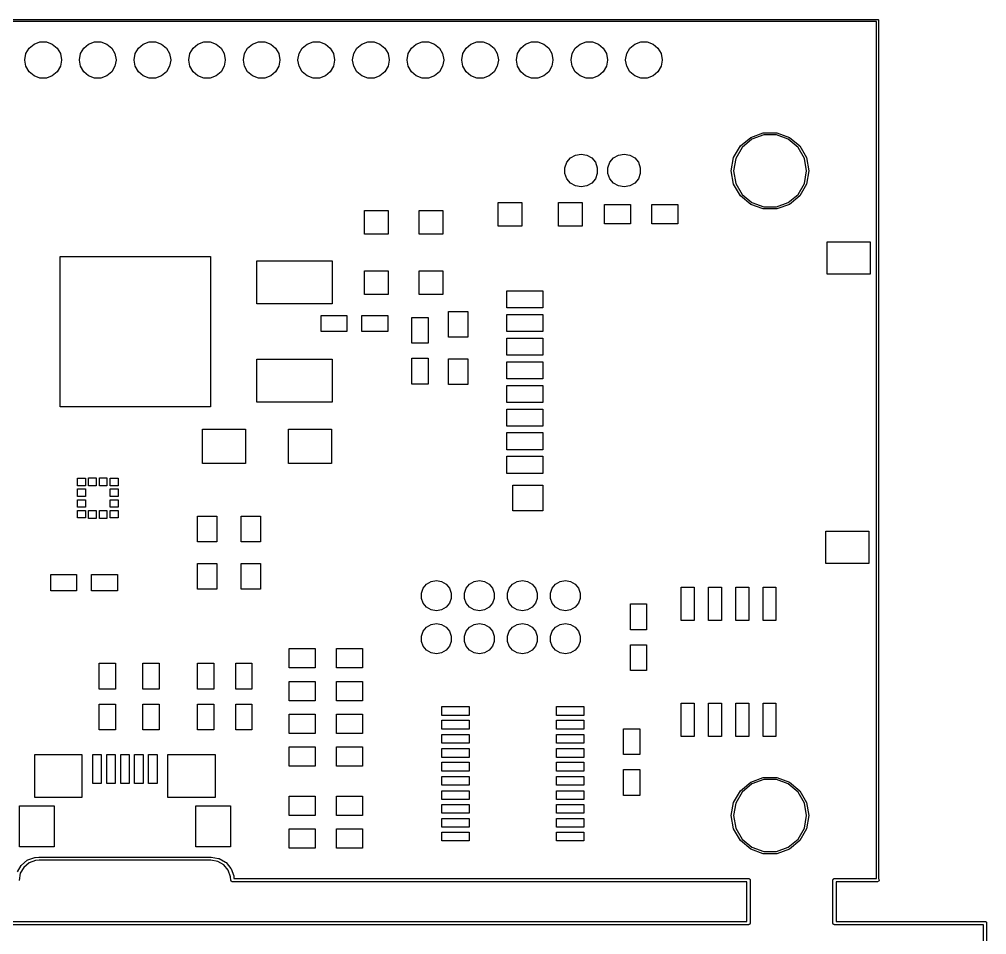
# Model space of a CAD drawing. Extents: x 28.5 to 108.6, y -104.2 to -17.1.
# Drawn here: x 63.64 to 108.63, y -59.7 to -17.11 of the extents above; entities that cross this region are included whole.
import ezdxf

# ---------------------------------------------------------------- set-up
doc = ezdxf.new("R2010")
doc.units = 0
doc.header["$MEASUREMENT"] = 0
doc.layers.add('BLACK', color=7, linetype='CONTINUOUS')

msp = doc.modelspace()

# ---------------------------------------------------------------- linework, layer by layer
at = {"layer": 'Black'}
for p, q in [((33.5519, -17.1089), (103.552, -17.1089)), ((103.502, -17.2089), (33.6019, -17.2089)), ((103.502, -57.0839), (103.502, -17.2089)), ((103.552, -17.1089), (103.556, -17.1097)), ((103.556, -17.1097), (103.561, -17.1097)), ((103.561, -17.1097), (103.565, -17.1112)), ((103.565, -17.1112), (103.569, -17.112)), ((103.569, -17.112), (103.573, -17.1141)), ((103.573, -17.1141), (103.577, -17.1156)), ((103.577, -17.1156), (103.58, -17.1185)), ((103.58, -17.1185), (103.584, -17.1206)), ((103.584, -17.1206), (103.587, -17.124)), ((103.587, -17.124), (103.59, -17.1268)), ((103.59, -17.1268), (103.592, -17.1306)), ((103.592, -17.1306), (103.595, -17.1339)), ((103.595, -17.1339), (103.597, -17.138)), ((103.597, -17.138), (103.599, -17.1418)), ((103.599, -17.1418), (103.6, -17.1462)), ((103.6, -17.1462), (103.601, -17.1503)), ((103.601, -17.1503), (103.601, -17.1546)), ((103.601, -17.1546), (103.602, -17.1589)), ((103.602, -17.1589), (103.602, -57.1036)), ((64.0955, -18.4483), (64.3217, -18.2586)), ((64.3217, -18.2586), (64.5991, -18.1576)), ((64.5991, -18.1576), (64.8943, -18.1576)), ((64.8943, -18.1576), (65.1717, -18.2586)), ((65.1717, -18.2586), (65.3978, -18.4483)), ((66.6355, -18.4483), (66.8617, -18.2586)), ((66.8617, -18.2586), (67.1391, -18.1576)), ((67.1391, -18.1576), (67.4343, -18.1576)), ((67.4343, -18.1576), (67.7117, -18.2586)), ((67.7117, -18.2586), (67.9378, -18.4483)), ((69.1755, -18.4483), (69.4017, -18.2586)), ((69.4017, -18.2586), (69.6791, -18.1576)), ((69.6791, -18.1576), (69.9743, -18.1576)), ((69.9743, -18.1576), (70.2517, -18.2586)), ((70.2517, -18.2586), (70.4778, -18.4483)), ((71.7155, -18.4483), (71.9417, -18.2586)), ((71.9417, -18.2586), (72.2191, -18.1576)), ((72.2191, -18.1576), (72.5143, -18.1576)), ((72.5143, -18.1576), (72.7917, -18.2586)), ((72.7917, -18.2586), (73.0178, -18.4483)), ((74.2555, -18.4483), (74.4817, -18.2586)), ((74.4817, -18.2586), (74.7591, -18.1576)), ((74.7591, -18.1576), (75.0543, -18.1576)), ((75.0543, -18.1576), (75.3317, -18.2586)), ((75.3317, -18.2586), (75.5578, -18.4483)), ((76.7955, -18.4483), (77.0217, -18.2586)), ((77.0217, -18.2586), (77.2991, -18.1576)), ((77.2991, -18.1576), (77.5943, -18.1576)), ((77.5943, -18.1576), (77.8717, -18.2586)), ((77.8717, -18.2586), (78.0978, -18.4483)), ((79.3355, -18.4483), (79.5617, -18.2586)), ((79.5617, -18.2586), (79.8391, -18.1576)), ((79.8391, -18.1576), (80.1343, -18.1576)), ((80.1343, -18.1576), (80.4117, -18.2586)), ((80.4117, -18.2586), (80.6378, -18.4483)), ((81.8755, -18.4483), (82.1017, -18.2586)), ((82.1017, -18.2586), (82.3791, -18.1576)), ((82.3791, -18.1576), (82.6743, -18.1576)), ((82.6743, -18.1576), (82.9517, -18.2586)), ((82.9517, -18.2586), (83.1778, -18.4483)), ((84.4155, -18.4483), (84.6417, -18.2586)), ((84.6417, -18.2586), (84.9191, -18.1576)), ((84.9191, -18.1576), (85.2143, -18.1576)), ((85.2143, -18.1576), (85.4917, -18.2586)), ((85.4917, -18.2586), (85.7178, -18.4483)), ((86.9555, -18.4483), (87.1817, -18.2586)), ((87.1817, -18.2586), (87.4591, -18.1576)), ((87.4591, -18.1576), (87.7543, -18.1576)), ((87.7543, -18.1576), (88.0317, -18.2586)), ((88.0317, -18.2586), (88.2578, -18.4483)), ((89.4955, -18.4483), (89.7217, -18.2586)), ((89.7217, -18.2586), (89.9991, -18.1576)), ((89.9991, -18.1576), (90.2943, -18.1576)), ((90.2943, -18.1576), (90.5717, -18.2586)), ((90.5717, -18.2586), (90.7978, -18.4483)), ((92.0355, -18.4483), (92.2617, -18.2586)), ((92.2617, -18.2586), (92.5391, -18.1576)), ((92.5391, -18.1576), (92.8343, -18.1576)), ((92.8343, -18.1576), (93.1117, -18.2586)), ((93.1117, -18.2586), (93.3378, -18.4483)), ((63.8967, -18.9947), (63.9479, -18.704)), ((63.9479, -18.704), (64.0955, -18.4483)), ((65.3978, -18.4483), (65.5454, -18.704)), ((65.5454, -18.704), (65.5967, -18.9947)), ((66.4367, -18.9947), (66.4879, -18.704)), ((66.4879, -18.704), (66.6355, -18.4483)), ((67.9378, -18.4483), (68.0854, -18.704)), ((68.0854, -18.704), (68.1367, -18.9947)), ((68.9767, -18.9947), (69.0279, -18.704)), ((69.0279, -18.704), (69.1755, -18.4483)), ((70.4778, -18.4483), (70.6254, -18.704)), ((70.6254, -18.704), (70.6767, -18.9947)), ((71.5167, -18.9947), (71.5679, -18.704)), ((71.5679, -18.704), (71.7155, -18.4483)), ((73.0178, -18.4483), (73.1654, -18.704)), ((73.1654, -18.704), (73.2167, -18.9947)), ((74.0567, -18.9947), (74.1079, -18.704)), ((74.1079, -18.704), (74.2555, -18.4483)), ((75.5578, -18.4483), (75.7054, -18.704)), ((75.7054, -18.704), (75.7567, -18.9947)), ((76.5967, -18.9947), (76.6479, -18.704)), ((76.6479, -18.704), (76.7955, -18.4483)), ((78.0978, -18.4483), (78.2454, -18.704)), ((78.2454, -18.704), (78.2967, -18.9947)), ((79.1367, -18.9947), (79.1879, -18.704)), ((79.1879, -18.704), (79.3355, -18.4483)), ((80.6378, -18.4483), (80.7854, -18.704)), ((80.7854, -18.704), (80.8367, -18.9947)), ((81.6767, -18.9947), (81.7279, -18.704)), ((81.7279, -18.704), (81.8755, -18.4483)), ((83.1778, -18.4483), (83.3254, -18.704)), ((83.3254, -18.704), (83.3767, -18.9947)), ((84.2167, -18.9947), (84.2679, -18.704)), ((84.2679, -18.704), (84.4155, -18.4483)), ((85.7178, -18.4483), (85.8654, -18.704)), ((85.8654, -18.704), (85.9167, -18.9947)), ((86.7567, -18.9947), (86.8079, -18.704)), ((86.8079, -18.704), (86.9555, -18.4483)), ((88.2578, -18.4483), (88.4054, -18.704)), ((88.4054, -18.704), (88.4567, -18.9947)), ((89.2967, -18.9947), (89.3479, -18.704)), ((89.3479, -18.704), (89.4955, -18.4483)), ((90.7978, -18.4483), (90.9454, -18.704)), ((90.9454, -18.704), (90.9967, -18.9947)), ((91.8367, -18.9947), (91.8879, -18.704)), ((91.8879, -18.704), (92.0355, -18.4483)), ((93.3378, -18.4483), (93.4854, -18.704)), ((93.4854, -18.704), (93.5367, -18.9947)), ((63.8967, -19.0012), (63.8967, -18.9947)), ((63.9479, -19.2919), (63.8967, -19.0012)), ((64.0955, -19.5476), (63.9479, -19.2919)), ((65.5454, -19.2919), (65.3978, -19.5476)), ((65.5967, -19.0012), (65.5454, -19.2919)), ((65.5967, -18.9947), (65.5967, -19.0012)), ((66.4367, -19.0012), (66.4367, -18.9947)), ((66.4879, -19.2919), (66.4367, -19.0012)), ((66.6355, -19.5476), (66.4879, -19.2919)), ((68.0854, -19.2919), (67.9378, -19.5476)), ((68.1367, -19.0012), (68.0854, -19.2919)), ((68.1367, -18.9947), (68.1367, -19.0012)), ((68.9767, -19.0012), (68.9767, -18.9947)), ((69.0279, -19.2919), (68.9767, -19.0012)), ((69.1755, -19.5476), (69.0279, -19.2919)), ((70.6254, -19.2919), (70.4778, -19.5476)), ((70.6767, -19.0012), (70.6254, -19.2919)), ((70.6767, -18.9947), (70.6767, -19.0012)), ((71.5167, -19.0012), (71.5167, -18.9947)), ((71.5679, -19.2919), (71.5167, -19.0012)), ((71.7155, -19.5476), (71.5679, -19.2919)), ((73.1654, -19.2919), (73.0178, -19.5476)), ((73.2167, -19.0012), (73.1654, -19.2919)), ((73.2167, -18.9947), (73.2167, -19.0012)), ((74.0567, -19.0012), (74.0567, -18.9947)), ((74.1079, -19.2919), (74.0567, -19.0012)), ((74.2555, -19.5476), (74.1079, -19.2919)), ((75.7054, -19.2919), (75.5578, -19.5476)), ((75.7567, -19.0012), (75.7054, -19.2919)), ((75.7567, -18.9947), (75.7567, -19.0012)), ((76.5967, -19.0012), (76.5967, -18.9947)), ((76.6479, -19.2919), (76.5967, -19.0012)), ((76.7955, -19.5476), (76.6479, -19.2919)), ((78.2454, -19.2919), (78.0978, -19.5476)), ((78.2967, -19.0012), (78.2454, -19.2919)), ((78.2967, -18.9947), (78.2967, -19.0012)), ((79.1367, -19.0012), (79.1367, -18.9947)), ((79.1879, -19.2919), (79.1367, -19.0012)), ((79.3355, -19.5476), (79.1879, -19.2919)), ((80.7854, -19.2919), (80.6378, -19.5476)), ((80.8367, -19.0012), (80.7854, -19.2919)), ((80.8367, -18.9947), (80.8367, -19.0012)), ((81.6767, -19.0012), (81.6767, -18.9947)), ((81.7279, -19.2919), (81.6767, -19.0012)), ((81.8755, -19.5476), (81.7279, -19.2919)), ((83.3254, -19.2919), (83.1778, -19.5476)), ((83.3767, -19.0012), (83.3254, -19.2919)), ((83.3767, -18.9947), (83.3767, -19.0012)), ((84.2167, -19.0012), (84.2167, -18.9947)), ((84.2679, -19.2919), (84.2167, -19.0012)), ((84.4155, -19.5476), (84.2679, -19.2919)), ((85.8654, -19.2919), (85.7178, -19.5476)), ((85.9167, -19.0012), (85.8654, -19.2919)), ((85.9167, -18.9947), (85.9167, -19.0012)), ((86.7567, -19.0012), (86.7567, -18.9947)), ((86.8079, -19.2919), (86.7567, -19.0012)), ((86.9555, -19.5476), (86.8079, -19.2919)), ((88.4054, -19.2919), (88.2578, -19.5476)), ((88.4567, -19.0012), (88.4054, -19.2919)), ((88.4567, -18.9947), (88.4567, -19.0012)), ((89.2967, -19.0012), (89.2967, -18.9947)), ((89.3479, -19.2919), (89.2967, -19.0012)), ((89.4955, -19.5476), (89.3479, -19.2919)), ((90.9454, -19.2919), (90.7978, -19.5476)), ((90.9967, -19.0012), (90.9454, -19.2919)), ((90.9967, -18.9947), (90.9967, -19.0012)), ((91.8367, -19.0012), (91.8367, -18.9947)), ((91.8879, -19.2919), (91.8367, -19.0012)), ((92.0355, -19.5476), (91.8879, -19.2919)), ((93.4854, -19.2919), (93.3378, -19.5476)), ((93.5367, -19.0012), (93.4854, -19.2919)), ((93.5367, -18.9947), (93.5367, -19.0012)), ((64.3217, -19.7373), (64.0955, -19.5476)), ((64.5991, -19.8383), (64.3217, -19.7373)), ((65.1717, -19.7373), (64.8943, -19.8383)), ((65.3978, -19.5476), (65.1717, -19.7373)), ((66.8617, -19.7373), (66.6355, -19.5476)), ((67.1391, -19.8383), (66.8617, -19.7373)), ((67.7117, -19.7373), (67.4343, -19.8383)), ((67.9378, -19.5476), (67.7117, -19.7373)), ((69.4017, -19.7373), (69.1755, -19.5476)), ((69.6791, -19.8383), (69.4017, -19.7373)), ((70.2517, -19.7373), (69.9743, -19.8383)), ((70.4778, -19.5476), (70.2517, -19.7373)), ((71.9417, -19.7373), (71.7155, -19.5476)), ((72.2191, -19.8383), (71.9417, -19.7373)), ((72.7917, -19.7373), (72.5143, -19.8383)), ((73.0178, -19.5476), (72.7917, -19.7373)), ((74.4817, -19.7373), (74.2555, -19.5476)), ((74.7591, -19.8383), (74.4817, -19.7373)), ((75.3317, -19.7373), (75.0543, -19.8383)), ((75.5578, -19.5476), (75.3317, -19.7373)), ((77.0217, -19.7373), (76.7955, -19.5476)), ((77.2991, -19.8383), (77.0217, -19.7373)), ((77.8717, -19.7373), (77.5943, -19.8383)), ((78.0978, -19.5476), (77.8717, -19.7373)), ((79.5617, -19.7373), (79.3355, -19.5476)), ((79.8391, -19.8383), (79.5617, -19.7373)), ((80.4117, -19.7373), (80.1343, -19.8383)), ((80.6378, -19.5476), (80.4117, -19.7373)), ((82.1017, -19.7373), (81.8755, -19.5476)), ((82.3791, -19.8383), (82.1017, -19.7373)), ((82.9517, -19.7373), (82.6743, -19.8383)), ((83.1778, -19.5476), (82.9517, -19.7373)), ((84.6417, -19.7373), (84.4155, -19.5476)), ((84.9191, -19.8383), (84.6417, -19.7373)), ((85.4917, -19.7373), (85.2143, -19.8383)), ((85.7178, -19.5476), (85.4917, -19.7373)), ((87.1817, -19.7373), (86.9555, -19.5476)), ((87.4591, -19.8383), (87.1817, -19.7373)), ((88.0317, -19.7373), (87.7543, -19.8383)), ((88.2578, -19.5476), (88.0317, -19.7373)), ((89.7217, -19.7373), (89.4955, -19.5476)), ((89.9991, -19.8383), (89.7217, -19.7373)), ((90.5717, -19.7373), (90.2943, -19.8383)), ((90.7978, -19.5476), (90.5717, -19.7373)), ((92.2617, -19.7373), (92.0355, -19.5476)), ((92.5391, -19.8383), (92.2617, -19.7373)), ((93.1117, -19.7373), (92.8343, -19.8383)), ((93.3378, -19.5476), (93.1117, -19.7373)), ((64.8943, -19.8383), (64.5991, -19.8383)), ((67.4343, -19.8383), (67.1391, -19.8383)), ((69.9743, -19.8383), (69.6791, -19.8383)), ((72.5143, -19.8383), (72.2191, -19.8383)), ((75.0543, -19.8383), (74.7591, -19.8383)), ((77.5943, -19.8383), (77.2991, -19.8383)), ((80.1343, -19.8383), (79.8391, -19.8383)), ((82.6743, -19.8383), (82.3791, -19.8383)), ((85.2143, -19.8383), (84.9191, -19.8383)), ((87.7543, -19.8383), (87.4591, -19.8383)), ((90.2943, -19.8383), (89.9991, -19.8383)), ((92.8343, -19.8383), (92.5391, -19.8383)), ((97.6519, -22.6001), (98.2393, -22.3863)), ((98.2567, -22.4848), (97.7019, -22.6867)), ((98.2393, -22.3863), (98.8644, -22.3863)), ((98.8471, -22.4848), (98.2567, -22.4848)), ((99.4019, -22.6867), (98.8471, -22.4848)), ((98.8644, -22.3863), (99.4519, -22.6001)), ((97.173, -23.0019), (97.6519, -22.6001)), ((97.7019, -22.6867), (97.2496, -23.0662)), ((99.8541, -23.0662), (99.4019, -22.6867)), ((99.4519, -22.6001), (99.9308, -23.0019)), ((89.5043, -23.4252), (89.7659, -23.379)), ((89.7659, -23.379), (90.0275, -23.4252)), ((91.5043, -23.4252), (91.7659, -23.379)), ((91.7659, -23.379), (92.0275, -23.4252)), ((96.8604, -23.5433), (97.173, -23.0019)), ((97.2496, -23.0662), (96.9544, -23.5775)), ((100.149, -23.5775), (99.8541, -23.0662)), ((99.9308, -23.0019), (100.243, -23.5433)), ((89.0126, -24.0111), (89.1034, -23.7615)), ((89.1034, -23.7615), (89.2742, -23.558)), ((89.2742, -23.558), (89.5043, -23.4252)), ((90.0275, -23.4252), (90.2575, -23.558)), ((90.2575, -23.558), (90.4283, -23.7615)), ((90.4283, -23.7615), (90.5192, -24.0111)), ((91.0126, -24.0111), (91.1034, -23.7615)), ((91.1034, -23.7615), (91.2742, -23.558)), ((91.2742, -23.558), (91.5043, -23.4252)), ((92.0275, -23.4252), (92.2575, -23.558)), ((92.2575, -23.558), (92.4283, -23.7615)), ((92.4283, -23.7615), (92.5192, -24.0111)), ((96.7519, -24.1589), (96.8604, -23.5433)), ((96.9544, -23.5775), (96.8519, -24.1589)), ((100.252, -24.1589), (100.149, -23.5775)), ((100.243, -23.5433), (100.352, -24.1589)), ((89.0126, -24.2768), (89.0126, -24.0111)), ((89.1034, -24.5264), (89.0126, -24.2768)), ((90.5192, -24.2768), (90.4283, -24.5264)), ((90.5192, -24.0111), (90.5192, -24.2768)), ((91.0126, -24.2768), (91.0126, -24.0111)), ((91.1034, -24.5264), (91.0126, -24.2768)), ((92.5192, -24.2768), (92.4283, -24.5264)), ((92.5192, -24.0111), (92.5192, -24.2768)), ((96.8604, -24.7746), (96.7519, -24.1589)), ((96.8519, -24.1589), (96.9544, -24.7404)), ((100.149, -24.7404), (100.252, -24.1589)), ((100.352, -24.1589), (100.243, -24.7746)), ((89.2742, -24.7299), (89.1034, -24.5264)), ((89.5043, -24.8627), (89.2742, -24.7299)), ((90.2575, -24.7299), (90.0275, -24.8627)), ((90.4283, -24.5264), (90.2575, -24.7299)), ((91.2742, -24.7299), (91.1034, -24.5264)), ((91.5043, -24.8627), (91.2742, -24.7299)), ((92.2575, -24.7299), (92.0275, -24.8627)), ((92.4283, -24.5264), (92.2575, -24.7299)), ((96.9544, -24.7404), (97.2496, -25.2517)), ((99.8541, -25.2517), (100.149, -24.7404)), ((89.7659, -24.9089), (89.5043, -24.8627)), ((90.0275, -24.8627), (89.7659, -24.9089)), ((91.7659, -24.9089), (91.5043, -24.8627)), ((92.0275, -24.8627), (91.7659, -24.9089)), ((97.173, -25.316), (96.8604, -24.7746)), ((100.243, -24.7746), (99.9308, -25.316)), ((85.9109, -26.7259), (85.9109, -25.6259)), ((85.9109, -25.6259), (87.0109, -25.6259)), ((87.0109, -25.6259), (87.0109, -26.7259)), ((88.7109, -26.7259), (88.7109, -25.6259)), ((88.7109, -25.6259), (89.8109, -25.6259)), ((89.8109, -25.6259), (89.8109, -26.7259)), ((97.6519, -25.7178), (97.173, -25.316)), ((97.2496, -25.2517), (97.7019, -25.6312)), ((97.7019, -25.6312), (98.2567, -25.8331)), ((98.8471, -25.8331), (99.4019, -25.6312)), ((99.4019, -25.6312), (99.8541, -25.2517)), ((99.9308, -25.316), (99.4519, -25.7178)), ((79.6909, -27.1039), (79.6909, -26.0039)), ((79.6909, -26.0039), (80.7909, -26.0039)), ((80.7909, -26.0039), (80.7909, -27.1039)), ((82.2309, -27.1039), (82.2309, -26.0039)), ((82.2309, -26.0039), (83.3309, -26.0039)), ((83.3309, -26.0039), (83.3309, -27.1039)), ((90.8599, -26.6259), (90.8599, -25.7259)), ((90.8599, -25.7259), (92.0599, -25.7259)), ((92.0599, -25.7259), (92.0599, -26.6259)), ((93.0599, -26.6259), (93.0599, -25.7259)), ((93.0599, -25.7259), (94.2599, -25.7259)), ((94.2599, -25.7259), (94.2599, -26.6259)), ((98.2393, -25.9316), (97.6519, -25.7178)), ((98.8644, -25.9316), (98.2393, -25.9316)), ((98.2567, -25.8331), (98.8471, -25.8331)), ((99.4519, -25.7178), (98.8644, -25.9316)), ((87.0109, -26.7259), (85.9109, -26.7259)), ((89.8109, -26.7259), (88.7109, -26.7259)), ((92.0599, -26.6259), (90.8599, -26.6259)), ((94.2599, -26.6259), (93.0599, -26.6259)), ((80.7909, -27.1039), (79.6909, -27.1039)), ((83.3309, -27.1039), (82.2309, -27.1039)), ((101.212, -28.9585), (101.212, -27.4574)), ((101.212, -27.4574), (103.212, -27.4574)), ((103.212, -27.4574), (103.212, -28.9585)), ((65.5309, -35.1429), (65.5309, -28.1429)), ((65.5309, -28.1429), (72.5309, -28.1429)), ((72.5309, -28.1429), (72.5309, -35.1429)), ((74.6809, -30.3429), (74.6809, -28.3429)), ((74.6809, -28.3429), (78.1809, -28.3429)), ((78.1809, -28.3429), (78.1809, -30.3429)), ((79.6909, -29.9039), (79.6909, -28.8039)), ((79.6909, -28.8039), (80.7909, -28.8039)), ((80.7909, -28.8039), (80.7909, -29.9039)), ((82.2309, -29.9039), (82.2309, -28.8039)), ((82.2309, -28.8039), (83.3309, -28.8039)), ((83.3309, -28.8039), (83.3309, -29.9039)), ((103.212, -28.9585), (101.212, -28.9585)), ((80.7909, -29.9039), (79.6909, -29.9039)), ((83.3309, -29.9039), (82.2309, -29.9039)), ((86.3051, -30.5384), (86.3051, -29.7383)), ((86.3051, -29.7383), (87.9841, -29.7383)), ((87.9841, -29.7383), (87.9841, -30.5384)), ((78.1809, -30.3429), (74.6809, -30.3429)), ((87.9841, -30.5384), (86.3051, -30.5384)), ((77.6749, -31.6309), (77.6749, -30.8809)), ((77.6749, -30.8809), (78.8749, -30.8809)), ((78.8749, -30.8809), (78.8749, -31.6309)), ((79.5749, -31.6309), (79.5749, -30.8809)), ((79.5749, -30.8809), (80.7749, -30.8809)), ((80.7749, -30.8809), (80.7749, -31.6309)), ((81.8979, -32.1759), (81.8979, -30.9759)), ((81.8979, -30.9759), (82.6479, -30.9759)), ((82.6479, -30.9759), (82.6479, -32.1759)), ((83.6009, -31.8989), (83.6009, -30.6989)), ((83.6009, -30.6989), (84.5009, -30.6989)), ((84.5009, -30.6989), (84.5009, -31.8989)), ((86.3051, -31.6382), (86.3051, -30.8381)), ((86.3051, -30.8381), (87.9841, -30.8381)), ((87.9841, -30.8381), (87.9841, -31.6382)), ((78.8749, -31.6309), (77.6749, -31.6309)), ((80.7749, -31.6309), (79.5749, -31.6309)), ((84.5009, -31.8989), (83.6009, -31.8989)), ((87.9841, -31.6382), (86.3051, -31.6382)), ((86.3051, -32.738), (86.3051, -31.9379)), ((86.3051, -31.9379), (87.9841, -31.9379)), ((87.9841, -31.9379), (87.9841, -32.738)), ((82.6479, -32.1759), (81.8979, -32.1759)), ((87.9841, -32.738), (86.3051, -32.738)), ((74.6809, -34.9229), (74.6809, -32.9229)), ((74.6809, -32.9229), (78.1809, -32.9229)), ((78.1809, -32.9229), (78.1809, -34.9229)), ((81.8979, -34.0759), (81.8979, -32.8759)), ((81.8979, -32.8759), (82.6479, -32.8759)), ((82.6479, -32.8759), (82.6479, -34.0759)), ((83.6009, -34.0989), (83.6009, -32.8989)), ((83.6009, -32.8989), (84.5009, -32.8989)), ((84.5009, -32.8989), (84.5009, -34.0989)), ((86.3051, -33.8378), (86.3051, -33.0377)), ((86.3051, -33.0377), (87.9841, -33.0377)), ((87.9841, -33.0377), (87.9841, -33.8378)), ((82.6479, -34.0759), (81.8979, -34.0759)), ((84.5009, -34.0989), (83.6009, -34.0989)), ((87.9841, -33.8378), (86.3051, -33.8378)), ((86.3051, -34.9402), (86.3051, -34.1401)), ((86.3051, -34.1401), (87.9841, -34.1401)), ((87.9841, -34.1401), (87.9841, -34.9402)), ((78.1809, -34.9229), (74.6809, -34.9229)), ((87.9841, -34.9402), (86.3051, -34.9402)), ((72.5309, -35.1429), (65.5309, -35.1429)), ((86.3051, -36.04), (86.3051, -35.2399)), ((86.3051, -35.2399), (87.9841, -35.2399)), ((87.9841, -35.2399), (87.9841, -36.04)), ((72.1609, -37.7709), (72.1609, -36.1709)), ((72.1609, -36.1709), (74.1609, -36.1709)), ((74.1609, -36.1709), (74.1609, -37.7709)), ((76.1609, -37.7709), (76.1609, -36.1709)), ((76.1609, -36.1709), (78.1609, -36.1709)), ((78.1609, -36.1709), (78.1609, -37.7709)), ((87.9841, -36.04), (86.3051, -36.04)), ((86.3051, -37.1398), (86.3051, -36.3397)), ((86.3051, -36.3397), (87.9841, -36.3397)), ((87.9841, -36.3397), (87.9841, -37.1398)), ((87.9841, -37.1398), (86.3051, -37.1398)), ((74.1609, -37.7709), (72.1609, -37.7709)), ((78.1609, -37.7709), (76.1609, -37.7709)), ((86.3051, -38.2397), (86.3051, -37.4396)), ((86.3051, -37.4396), (87.9841, -37.4396)), ((87.9841, -37.4396), (87.9841, -38.2397)), ((87.9841, -38.2397), (86.3051, -38.2397)), ((66.3369, -38.8089), (66.3369, -38.4589)), ((66.3369, -38.4589), (66.7119, -38.4589)), ((66.7119, -38.4589), (66.7119, -38.8089)), ((66.8619, -38.8089), (66.8619, -38.4339)), ((66.8619, -38.4339), (67.2119, -38.4339)), ((67.2119, -38.4339), (67.2119, -38.8089)), ((67.3619, -38.8089), (67.3619, -38.4339)), ((67.3619, -38.4339), (67.7119, -38.4339)), ((67.7119, -38.4339), (67.7119, -38.8089)), ((67.8619, -38.8089), (67.8619, -38.4589)), ((67.8619, -38.4589), (68.2369, -38.4589)), ((68.2369, -38.4589), (68.2369, -38.8089)), ((66.7119, -38.8089), (66.3369, -38.8089)), ((66.3369, -39.3089), (66.3369, -38.9589)), ((66.3369, -38.9589), (66.7119, -38.9589)), ((66.7119, -38.9589), (66.7119, -39.3089)), ((67.2119, -38.8089), (66.8619, -38.8089)), ((67.7119, -38.8089), (67.3619, -38.8089)), ((68.2369, -38.8089), (67.8619, -38.8089)), ((67.8619, -39.3089), (67.8619, -38.9589)), ((67.8619, -38.9589), (68.2369, -38.9589)), ((68.2369, -38.9589), (68.2369, -39.3089)), ((86.5894, -39.9839), (86.5894, -38.7839)), ((86.5894, -38.7839), (87.9894, -38.7839)), ((87.9894, -38.7839), (87.9894, -39.9839)), ((66.7119, -39.3089), (66.3369, -39.3089)), ((66.3369, -39.8089), (66.3369, -39.4589)), ((66.3369, -39.4589), (66.7119, -39.4589)), ((66.7119, -39.4589), (66.7119, -39.8089)), ((68.2369, -39.3089), (67.8619, -39.3089)), ((67.8619, -39.8089), (67.8619, -39.4589)), ((67.8619, -39.4589), (68.2369, -39.4589)), ((68.2369, -39.4589), (68.2369, -39.8089)), ((66.7119, -39.8089), (66.3369, -39.8089)), ((66.3369, -40.3089), (66.3369, -39.9589)), ((66.3369, -39.9589), (66.7119, -39.9589)), ((66.7119, -39.9589), (66.7119, -40.3089)), ((66.8619, -40.3339), (66.8619, -39.9589)), ((66.8619, -39.9589), (67.2119, -39.9589)), ((67.2119, -39.9589), (67.2119, -40.3339)), ((67.3619, -40.3339), (67.3619, -39.9589)), ((67.3619, -39.9589), (67.7119, -39.9589)), ((67.7119, -39.9589), (67.7119, -40.3339)), ((68.2369, -39.8089), (67.8619, -39.8089)), ((67.8619, -40.3089), (67.8619, -39.9589)), ((67.8619, -39.9589), (68.2369, -39.9589)), ((68.2369, -39.9589), (68.2369, -40.3089)), ((87.9894, -39.9839), (86.5894, -39.9839)), ((66.7119, -40.3089), (66.3369, -40.3089)), ((67.2119, -40.3339), (66.8619, -40.3339)), ((67.7119, -40.3339), (67.3619, -40.3339)), ((68.2369, -40.3089), (67.8619, -40.3089)), ((71.9169, -41.4239), (71.9169, -40.2239)), ((71.9169, -40.2239), (72.8169, -40.2239)), ((72.8169, -40.2239), (72.8169, -41.4239)), ((73.9489, -41.4239), (73.9489, -40.2239)), ((73.9489, -40.2239), (74.8489, -40.2239)), ((74.8489, -40.2239), (74.8489, -41.4239)), ((101.148, -42.4199), (101.148, -40.9199)), ((101.148, -40.9199), (103.148, -40.9199)), ((103.148, -40.9199), (103.148, -42.4199)), ((72.8169, -41.4239), (71.9169, -41.4239)), ((74.8489, -41.4239), (73.9489, -41.4239)), ((71.9169, -43.6239), (71.9169, -42.4239)), ((71.9169, -42.4239), (72.8169, -42.4239)), ((72.8169, -42.4239), (72.8169, -43.6239)), ((73.9489, -43.6239), (73.9489, -42.4239)), ((73.9489, -42.4239), (74.8489, -42.4239)), ((74.8489, -42.4239), (74.8489, -43.6239)), ((103.148, -42.4199), (101.148, -42.4199)), ((65.1019, -43.6959), (65.1019, -42.9459)), ((65.1019, -42.9459), (66.3019, -42.9459)), ((66.3019, -42.9459), (66.3019, -43.6959)), ((67.0019, -43.6959), (67.0019, -42.9459)), ((67.0019, -42.9459), (68.2019, -42.9459)), ((68.2019, -42.9459), (68.2019, -43.6959)), ((72.8169, -43.6239), (71.9169, -43.6239)), ((74.8489, -43.6239), (73.9489, -43.6239)), ((82.3409, -43.8049), (82.4243, -43.5756)), ((82.4243, -43.5756), (82.5812, -43.3887)), ((82.5812, -43.3887), (82.7925, -43.2666)), ((82.7925, -43.2666), (83.0329, -43.2243)), ((83.0329, -43.2243), (83.2732, -43.2666)), ((83.2732, -43.2666), (83.4845, -43.3887)), ((83.4845, -43.3887), (83.6414, -43.5756)), ((83.6414, -43.5756), (83.7249, -43.8049)), ((84.3409, -43.8049), (84.4243, -43.5756)), ((84.4243, -43.5756), (84.5812, -43.3887)), ((84.5812, -43.3887), (84.7925, -43.2666)), ((84.7925, -43.2666), (85.0329, -43.2243)), ((85.0329, -43.2243), (85.2732, -43.2666)), ((85.2732, -43.2666), (85.4845, -43.3887)), ((85.4845, -43.3887), (85.6414, -43.5756)), ((85.6414, -43.5756), (85.7249, -43.8049)), ((86.3409, -43.8049), (86.4243, -43.5756)), ((86.4243, -43.5756), (86.5812, -43.3887)), ((86.5812, -43.3887), (86.7925, -43.2666)), ((86.7925, -43.2666), (87.0329, -43.2243)), ((87.0329, -43.2243), (87.2732, -43.2666)), ((87.2732, -43.2666), (87.4845, -43.3887)), ((87.4845, -43.3887), (87.6414, -43.5756)), ((87.6414, -43.5756), (87.7249, -43.8049)), ((88.3409, -43.8049), (88.4243, -43.5756)), ((88.4243, -43.5756), (88.5812, -43.3887)), ((88.5812, -43.3887), (88.7925, -43.2666)), ((88.7925, -43.2666), (89.0329, -43.2243)), ((89.0329, -43.2243), (89.2732, -43.2666)), ((89.2732, -43.2666), (89.4845, -43.3887)), ((89.4845, -43.3887), (89.6414, -43.5756)), ((89.6414, -43.5756), (89.7249, -43.8049)), ((94.4189, -45.0789), (94.4189, -43.5289)), ((94.4189, -43.5289), (95.0189, -43.5289)), ((95.0189, -43.5289), (95.0189, -45.0789)), ((95.6889, -45.0789), (95.6889, -43.5289)), ((95.6889, -43.5289), (96.2889, -43.5289)), ((96.2889, -43.5289), (96.2889, -45.0789)), ((96.9589, -45.0789), (96.9589, -43.5289)), ((96.9589, -43.5289), (97.5589, -43.5289)), ((97.5589, -43.5289), (97.5589, -45.0789)), ((98.2289, -45.0789), (98.2289, -43.5289)), ((98.2289, -43.5289), (98.8289, -43.5289)), ((98.8289, -43.5289), (98.8289, -45.0789)), ((66.3019, -43.6959), (65.1019, -43.6959)), ((68.2019, -43.6959), (67.0019, -43.6959)), ((82.3409, -44.049), (82.3409, -43.8049)), ((82.4243, -44.2783), (82.3409, -44.049)), ((83.7249, -44.049), (83.6414, -44.2783)), ((83.7249, -43.8049), (83.7249, -44.049)), ((84.3409, -44.049), (84.3409, -43.8049)), ((84.4243, -44.2783), (84.3409, -44.049)), ((85.7249, -44.049), (85.6414, -44.2783)), ((85.7249, -43.8049), (85.7249, -44.049)), ((86.3409, -44.049), (86.3409, -43.8049)), ((86.4243, -44.2783), (86.3409, -44.049)), ((87.7249, -44.049), (87.6414, -44.2783)), ((87.7249, -43.8049), (87.7249, -44.049)), ((88.3409, -44.049), (88.3409, -43.8049)), ((88.4243, -44.2783), (88.3409, -44.049)), ((89.7249, -44.049), (89.6414, -44.2783)), ((89.7249, -43.8049), (89.7249, -44.049)), ((82.5812, -44.4652), (82.4243, -44.2783)), ((82.7925, -44.5872), (82.5812, -44.4652)), ((83.4845, -44.4652), (83.2732, -44.5872)), ((83.6414, -44.2783), (83.4845, -44.4652)), ((84.5812, -44.4652), (84.4243, -44.2783)), ((84.7925, -44.5872), (84.5812, -44.4652)), ((85.4845, -44.4652), (85.2732, -44.5872)), ((85.6414, -44.2783), (85.4845, -44.4652)), ((86.5812, -44.4652), (86.4243, -44.2783)), ((86.7925, -44.5872), (86.5812, -44.4652)), ((87.4845, -44.4652), (87.2732, -44.5872)), ((87.6414, -44.2783), (87.4845, -44.4652)), ((88.5812, -44.4652), (88.4243, -44.2783)), ((88.7925, -44.5872), (88.5812, -44.4652)), ((89.4845, -44.4652), (89.2732, -44.5872)), ((89.6414, -44.2783), (89.4845, -44.4652)), ((92.0579, -45.5109), (92.0579, -44.3109)), ((92.0579, -44.3109), (92.8079, -44.3109)), ((92.8079, -44.3109), (92.8079, -45.5109)), ((83.0329, -44.6296), (82.7925, -44.5872)), ((83.2732, -44.5872), (83.0329, -44.6296)), ((85.0329, -44.6296), (84.7925, -44.5872)), ((85.2732, -44.5872), (85.0329, -44.6296)), ((87.0329, -44.6296), (86.7925, -44.5872)), ((87.2732, -44.5872), (87.0329, -44.6296)), ((89.0329, -44.6296), (88.7925, -44.5872)), ((89.2732, -44.5872), (89.0329, -44.6296)), ((82.4243, -45.5756), (82.5812, -45.3887)), ((82.5812, -45.3887), (82.7925, -45.2666)), ((82.7925, -45.2666), (83.0329, -45.2243)), ((83.0329, -45.2243), (83.2732, -45.2666)), ((83.2732, -45.2666), (83.4845, -45.3887)), ((83.4845, -45.3887), (83.6414, -45.5756)), ((84.4243, -45.5756), (84.5812, -45.3887)), ((84.5812, -45.3887), (84.7925, -45.2666)), ((84.7925, -45.2666), (85.0329, -45.2243)), ((85.0329, -45.2243), (85.2732, -45.2666)), ((85.2732, -45.2666), (85.4845, -45.3887)), ((85.4845, -45.3887), (85.6414, -45.5756)), ((86.4243, -45.5756), (86.5812, -45.3887)), ((86.5812, -45.3887), (86.7925, -45.2666)), ((86.7925, -45.2666), (87.0329, -45.2243)), ((87.0329, -45.2243), (87.2732, -45.2666)), ((87.2732, -45.2666), (87.4845, -45.3887)), ((87.4845, -45.3887), (87.6414, -45.5756)), ((88.4243, -45.5756), (88.5812, -45.3887)), ((88.5812, -45.3887), (88.7925, -45.2666)), ((88.7925, -45.2666), (89.0329, -45.2243)), ((89.0329, -45.2243), (89.2732, -45.2666)), ((89.2732, -45.2666), (89.4845, -45.3887)), ((89.4845, -45.3887), (89.6414, -45.5756)), ((95.0189, -45.0789), (94.4189, -45.0789)), ((96.2889, -45.0789), (95.6889, -45.0789)), ((97.5589, -45.0789), (96.9589, -45.0789)), ((98.8289, -45.0789), (98.2289, -45.0789)), ((82.3409, -45.8049), (82.4243, -45.5756)), ((82.3409, -46.049), (82.3409, -45.8049)), ((83.6414, -45.5756), (83.7249, -45.8049)), ((83.7249, -45.8049), (83.7249, -46.049)), ((84.3409, -45.8049), (84.4243, -45.5756)), ((84.3409, -46.049), (84.3409, -45.8049)), ((85.6414, -45.5756), (85.7249, -45.8049)), ((85.7249, -45.8049), (85.7249, -46.049)), ((86.3409, -45.8049), (86.4243, -45.5756)), ((86.3409, -46.049), (86.3409, -45.8049)), ((87.6414, -45.5756), (87.7249, -45.8049)), ((87.7249, -45.8049), (87.7249, -46.049)), ((88.3409, -45.8049), (88.4243, -45.5756)), ((88.3409, -46.049), (88.3409, -45.8049)), ((89.6414, -45.5756), (89.7249, -45.8049)), ((89.7249, -45.8049), (89.7249, -46.049)), ((92.8079, -45.5109), (92.0579, -45.5109)), ((82.4243, -46.2783), (82.3409, -46.049)), ((82.5812, -46.4652), (82.4243, -46.2783)), ((83.6414, -46.2783), (83.4845, -46.4652)), ((83.7249, -46.049), (83.6414, -46.2783)), ((84.4243, -46.2783), (84.3409, -46.049)), ((84.5812, -46.4652), (84.4243, -46.2783)), ((85.6414, -46.2783), (85.4845, -46.4652)), ((85.7249, -46.049), (85.6414, -46.2783)), ((86.4243, -46.2783), (86.3409, -46.049)), ((86.5812, -46.4652), (86.4243, -46.2783)), ((87.6414, -46.2783), (87.4845, -46.4652)), ((87.7249, -46.049), (87.6414, -46.2783)), ((88.4243, -46.2783), (88.3409, -46.049)), ((88.5812, -46.4652), (88.4243, -46.2783)), ((89.6414, -46.2783), (89.4845, -46.4652)), ((89.7249, -46.049), (89.6414, -46.2783)), ((92.0579, -47.4109), (92.0579, -46.2109)), ((92.0579, -46.2109), (92.8079, -46.2109)), ((92.8079, -46.2109), (92.8079, -47.4109)), ((76.1919, -47.2894), (76.1919, -46.3894)), ((76.1919, -46.3894), (77.3919, -46.3894)), ((77.3919, -46.3894), (77.3919, -47.2894)), ((78.3919, -47.2894), (78.3919, -46.3894)), ((78.3919, -46.3894), (79.5919, -46.3894)), ((79.5919, -46.3894), (79.5919, -47.2894)), ((82.7925, -46.5872), (82.5812, -46.4652)), ((83.0329, -46.6296), (82.7925, -46.5872)), ((83.2732, -46.5872), (83.0329, -46.6296)), ((83.4845, -46.4652), (83.2732, -46.5872)), ((84.7925, -46.5872), (84.5812, -46.4652)), ((85.0329, -46.6296), (84.7925, -46.5872)), ((85.2732, -46.5872), (85.0329, -46.6296)), ((85.4845, -46.4652), (85.2732, -46.5872)), ((86.7925, -46.5872), (86.5812, -46.4652)), ((87.0329, -46.6296), (86.7925, -46.5872)), ((87.2732, -46.5872), (87.0329, -46.6296)), ((87.4845, -46.4652), (87.2732, -46.5872)), ((88.7925, -46.5872), (88.5812, -46.4652)), ((89.0329, -46.6296), (88.7925, -46.5872)), ((89.2732, -46.5872), (89.0329, -46.6296)), ((89.4845, -46.4652), (89.2732, -46.5872)), ((67.3569, -48.2674), (67.3569, -47.0674)), ((67.3569, -47.0674), (68.1069, -47.0674)), ((68.1069, -47.0674), (68.1069, -48.2674)), ((69.3889, -48.2674), (69.3889, -47.0674)), ((69.3889, -47.0674), (70.1389, -47.0674)), ((70.1389, -47.0674), (70.1389, -48.2674)), ((71.9289, -48.2674), (71.9289, -47.0674)), ((71.9289, -47.0674), (72.6789, -47.0674)), ((72.6789, -47.0674), (72.6789, -48.2674)), ((73.7069, -48.2674), (73.7069, -47.0674)), ((73.7069, -47.0674), (74.4569, -47.0674)), ((74.4569, -47.0674), (74.4569, -48.2674)), ((77.3919, -47.2894), (76.1919, -47.2894)), ((79.5919, -47.2894), (78.3919, -47.2894)), ((92.8079, -47.4109), (92.0579, -47.4109)), ((76.1919, -48.8134), (76.1919, -47.9134)), ((76.1919, -47.9134), (77.3919, -47.9134)), ((77.3919, -47.9134), (77.3919, -48.8134)), ((78.3919, -48.8134), (78.3919, -47.9134)), ((78.3919, -47.9134), (79.5919, -47.9134)), ((79.5919, -47.9134), (79.5919, -48.8134)), ((68.1069, -48.2674), (67.3569, -48.2674)), ((70.1389, -48.2674), (69.3889, -48.2674)), ((72.6789, -48.2674), (71.9289, -48.2674)), ((74.4569, -48.2674), (73.7069, -48.2674)), ((67.3569, -50.1674), (67.3569, -48.9674)), ((67.3569, -48.9674), (68.1069, -48.9674)), ((68.1069, -48.9674), (68.1069, -50.1674)), ((69.3889, -50.1674), (69.3889, -48.9674)), ((69.3889, -48.9674), (70.1389, -48.9674)), ((70.1389, -48.9674), (70.1389, -50.1674)), ((71.9289, -50.1674), (71.9289, -48.9674)), ((71.9289, -48.9674), (72.6789, -48.9674)), ((72.6789, -48.9674), (72.6789, -50.1674)), ((73.7069, -50.1674), (73.7069, -48.9674)), ((73.7069, -48.9674), (74.4569, -48.9674)), ((74.4569, -48.9674), (74.4569, -50.1674)), ((77.3919, -48.8134), (76.1919, -48.8134)), ((79.5919, -48.8134), (78.3919, -48.8134)), ((94.4189, -50.4789), (94.4189, -48.9289)), ((94.4189, -48.9289), (95.0189, -48.9289)), ((95.0189, -48.9289), (95.0189, -50.4789)), ((95.6889, -50.4789), (95.6889, -48.9289)), ((95.6889, -48.9289), (96.2889, -48.9289)), ((96.2889, -48.9289), (96.2889, -50.4789)), ((96.9589, -50.4789), (96.9589, -48.9289)), ((96.9589, -48.9289), (97.5589, -48.9289)), ((97.5589, -48.9289), (97.5589, -50.4789)), ((98.2289, -50.4789), (98.2289, -48.9289)), ((98.2289, -48.9289), (98.8289, -48.9289)), ((98.8289, -48.9289), (98.8289, -50.4789)), ((76.1919, -50.3374), (76.1919, -49.4374)), ((76.1919, -49.4374), (77.3919, -49.4374)), ((77.3919, -49.4374), (77.3919, -50.3374)), ((78.3919, -50.3374), (78.3919, -49.4374)), ((78.3919, -49.4374), (79.5919, -49.4374)), ((79.5919, -49.4374), (79.5919, -50.3374)), ((83.2889, -49.4931), (83.2889, -49.0867)), ((83.2889, -49.0867), (84.5589, -49.0867)), ((84.5589, -49.0867), (84.5589, -49.4931)), ((88.6229, -49.4931), (88.6229, -49.0867)), ((88.6229, -49.0867), (89.8929, -49.0867)), ((89.8929, -49.0867), (89.8929, -49.4931)), ((84.5589, -49.4931), (83.2889, -49.4931)), ((83.2889, -50.1281), (83.2889, -49.7217)), ((83.2889, -49.7217), (84.5589, -49.7217)), ((84.5589, -49.7217), (84.5589, -50.1281)), ((89.8929, -49.4931), (88.6229, -49.4931)), ((88.6229, -50.1281), (88.6229, -49.7217)), ((88.6229, -49.7217), (89.8929, -49.7217)), ((89.8929, -49.7217), (89.8929, -50.1281)), ((68.1069, -50.1674), (67.3569, -50.1674)), ((70.1389, -50.1674), (69.3889, -50.1674)), ((72.6789, -50.1674), (71.9289, -50.1674)), ((74.4569, -50.1674), (73.7069, -50.1674)), ((77.3919, -50.3374), (76.1919, -50.3374)), ((79.5919, -50.3374), (78.3919, -50.3374)), ((84.5589, -50.1281), (83.2889, -50.1281)), ((83.2889, -50.7885), (83.2889, -50.3821)), ((83.2889, -50.3821), (84.5589, -50.3821)), ((84.5589, -50.3821), (84.5589, -50.7885)), ((89.8929, -50.1281), (88.6229, -50.1281)), ((88.6229, -50.7885), (88.6229, -50.3821)), ((88.6229, -50.3821), (89.8929, -50.3821)), ((89.8929, -50.3821), (89.8929, -50.7885)), ((91.7409, -51.3154), (91.7409, -50.1154)), ((91.7409, -50.1154), (92.4909, -50.1154)), ((92.4909, -50.1154), (92.4909, -51.3154)), ((84.5589, -50.7885), (83.2889, -50.7885)), ((89.8929, -50.7885), (88.6229, -50.7885)), ((95.0189, -50.4789), (94.4189, -50.4789)), ((96.2889, -50.4789), (95.6889, -50.4789)), ((97.5589, -50.4789), (96.9589, -50.4789)), ((98.8289, -50.4789), (98.2289, -50.4789)), ((76.1919, -51.8614), (76.1919, -50.9614)), ((76.1919, -50.9614), (77.3919, -50.9614)), ((77.3919, -50.9614), (77.3919, -51.8614)), ((78.3919, -51.8614), (78.3919, -50.9614)), ((78.3919, -50.9614), (79.5919, -50.9614)), ((79.5919, -50.9614), (79.5919, -51.8614)), ((83.2889, -51.4489), (83.2889, -51.0425)), ((83.2889, -51.0425), (84.5589, -51.0425)), ((84.5589, -51.0425), (84.5589, -51.4489)), ((88.6229, -51.4489), (88.6229, -51.0425)), ((88.6229, -51.0425), (89.8929, -51.0425)), ((89.8929, -51.0425), (89.8929, -51.4489)), ((64.3519, -53.3089), (64.3519, -51.3089)), ((64.3519, -51.3089), (66.5519, -51.3089)), ((66.5519, -51.3089), (66.5519, -53.3089)), ((67.0519, -52.6589), (67.0519, -51.3089)), ((67.0519, -51.3089), (67.4519, -51.3089)), ((67.4519, -51.3089), (67.4519, -52.6589)), ((67.7019, -52.6589), (67.7019, -51.3089)), ((67.7019, -51.3089), (68.1019, -51.3089)), ((68.1019, -51.3089), (68.1019, -52.6589)), ((68.3519, -52.6589), (68.3519, -51.3089)), ((68.3519, -51.3089), (68.7519, -51.3089)), ((68.7519, -51.3089), (68.7519, -52.6589)), ((69.0019, -52.6589), (69.0019, -51.3089)), ((69.0019, -51.3089), (69.4019, -51.3089)), ((69.4019, -51.3089), (69.4019, -52.6589)), ((69.6519, -52.6589), (69.6519, -51.3089)), ((69.6519, -51.3089), (70.0519, -51.3089)), ((70.0519, -51.3089), (70.0519, -52.6589)), ((70.5519, -53.3089), (70.5519, -51.3089)), ((70.5519, -51.3089), (72.7519, -51.3089)), ((72.7519, -51.3089), (72.7519, -53.3089)), ((84.5589, -51.4489), (83.2889, -51.4489)), ((83.2889, -52.0839), (83.2889, -51.6775)), ((83.2889, -51.6775), (84.5589, -51.6775)), ((84.5589, -51.6775), (84.5589, -52.0839)), ((89.8929, -51.4489), (88.6229, -51.4489)), ((88.6229, -52.0839), (88.6229, -51.6775)), ((88.6229, -51.6775), (89.8929, -51.6775)), ((89.8929, -51.6775), (89.8929, -52.0839)), ((92.4909, -51.3154), (91.7409, -51.3154)), ((77.3919, -51.8614), (76.1919, -51.8614)), ((79.5919, -51.8614), (78.3919, -51.8614)), ((84.5589, -52.0839), (83.2889, -52.0839)), ((89.8929, -52.0839), (88.6229, -52.0839)), ((91.7409, -53.2154), (91.7409, -52.0154)), ((91.7409, -52.0154), (92.4909, -52.0154)), ((92.4909, -52.0154), (92.4909, -53.2154)), ((83.2889, -52.7443), (83.2889, -52.3379)), ((83.2889, -52.3379), (84.5589, -52.3379)), ((84.5589, -52.3379), (84.5589, -52.7443)), ((88.6229, -52.7443), (88.6229, -52.3379)), ((88.6229, -52.3379), (89.8929, -52.3379)), ((89.8929, -52.3379), (89.8929, -52.7443)), ((97.173, -53.0019), (97.6519, -52.6001)), ((97.6519, -52.6001), (98.2393, -52.3863)), ((98.2567, -52.4848), (97.7019, -52.6867)), ((98.2393, -52.3863), (98.8644, -52.3863)), ((98.8471, -52.4848), (98.2567, -52.4848)), ((99.4019, -52.6867), (98.8471, -52.4848)), ((98.8644, -52.3863), (99.4519, -52.6001)), ((99.4519, -52.6001), (99.9308, -53.0019)), ((67.4519, -52.6589), (67.0519, -52.6589)), ((68.1019, -52.6589), (67.7019, -52.6589)), ((68.7519, -52.6589), (68.3519, -52.6589)), ((69.4019, -52.6589), (69.0019, -52.6589)), ((70.0519, -52.6589), (69.6519, -52.6589)), ((84.5589, -52.7443), (83.2889, -52.7443)), ((83.2889, -53.4047), (83.2889, -52.9983)), ((83.2889, -52.9983), (84.5589, -52.9983)), ((84.5589, -52.9983), (84.5589, -53.4047)), ((89.8929, -52.7443), (88.6229, -52.7443)), ((88.6229, -53.4047), (88.6229, -52.9983)), ((88.6229, -52.9983), (89.8929, -52.9983)), ((89.8929, -52.9983), (89.8929, -53.4047)), ((96.8604, -53.5433), (97.173, -53.0019)), ((97.2496, -53.0662), (96.9544, -53.5775)), ((97.7019, -52.6867), (97.2496, -53.0662)), ((99.8541, -53.0662), (99.4019, -52.6867)), ((100.149, -53.5775), (99.8541, -53.0662)), ((99.9308, -53.0019), (100.243, -53.5433)), ((66.5519, -53.3089), (64.3519, -53.3089)), ((72.7519, -53.3089), (70.5519, -53.3089)), ((76.1919, -54.1474), (76.1919, -53.2474)), ((76.1919, -53.2474), (77.3919, -53.2474)), ((77.3919, -53.2474), (77.3919, -54.1474)), ((78.3919, -54.1474), (78.3919, -53.2474)), ((78.3919, -53.2474), (79.5919, -53.2474)), ((79.5919, -53.2474), (79.5919, -54.1474)), ((84.5589, -53.4047), (83.2889, -53.4047)), ((89.8929, -53.4047), (88.6229, -53.4047)), ((92.4909, -53.2154), (91.7409, -53.2154)), ((63.6519, -55.6089), (63.6519, -53.7089)), ((63.6519, -53.7089), (65.2519, -53.7089)), ((65.2519, -53.7089), (65.2519, -55.6089)), ((71.8519, -55.6089), (71.8519, -53.7089)), ((71.8519, -53.7089), (73.4519, -53.7089)), ((73.4519, -53.7089), (73.4519, -55.6089)), ((83.2889, -54.0397), (83.2889, -53.6333)), ((83.2889, -53.6333), (84.5589, -53.6333)), ((84.5589, -53.6333), (84.5589, -54.0397)), ((88.6229, -54.0397), (88.6229, -53.6333)), ((88.6229, -53.6333), (89.8929, -53.6333)), ((89.8929, -53.6333), (89.8929, -54.0397)), ((96.7519, -54.1589), (96.8604, -53.5433)), ((96.9544, -53.5775), (96.8519, -54.1589)), ((100.252, -54.1589), (100.149, -53.5775)), ((100.243, -53.5433), (100.352, -54.1589)), ((77.3919, -54.1474), (76.1919, -54.1474)), ((79.5919, -54.1474), (78.3919, -54.1474)), ((84.5589, -54.0397), (83.2889, -54.0397)), ((83.2889, -54.7001), (83.2889, -54.2937)), ((83.2889, -54.2937), (84.5589, -54.2937)), ((84.5589, -54.2937), (84.5589, -54.7001)), ((89.8929, -54.0397), (88.6229, -54.0397)), ((88.6229, -54.7001), (88.6229, -54.2937)), ((88.6229, -54.2937), (89.8929, -54.2937)), ((89.8929, -54.2937), (89.8929, -54.7001)), ((96.8604, -54.7746), (96.7519, -54.1589)), ((96.8519, -54.1589), (96.9544, -54.7404)), ((100.149, -54.7404), (100.252, -54.1589)), ((100.352, -54.1589), (100.243, -54.7746)), ((76.1919, -55.6714), (76.1919, -54.7714)), ((76.1919, -54.7714), (77.3919, -54.7714)), ((77.3919, -54.7714), (77.3919, -55.6714)), ((78.3919, -55.6714), (78.3919, -54.7714)), ((78.3919, -54.7714), (79.5919, -54.7714)), ((79.5919, -54.7714), (79.5919, -55.6714)), ((84.5589, -54.7001), (83.2889, -54.7001)), ((89.8929, -54.7001), (88.6229, -54.7001)), ((97.173, -55.316), (96.8604, -54.7746)), ((96.9544, -54.7404), (97.2496, -55.2517)), ((99.8541, -55.2517), (100.149, -54.7404)), ((100.243, -54.7746), (99.9308, -55.316)), ((83.2889, -55.3351), (83.2889, -54.9287)), ((83.2889, -54.9287), (84.5589, -54.9287)), ((84.5589, -55.3351), (83.2889, -55.3351)), ((84.5589, -54.9287), (84.5589, -55.3351)), ((88.6229, -55.3351), (88.6229, -54.9287)), ((88.6229, -54.9287), (89.8929, -54.9287)), ((89.8929, -55.3351), (88.6229, -55.3351)), ((89.8929, -54.9287), (89.8929, -55.3351)), ((97.6519, -55.7178), (97.173, -55.316)), ((97.2496, -55.2517), (97.7019, -55.6312)), ((99.4019, -55.6312), (99.8541, -55.2517)), ((99.9308, -55.316), (99.4519, -55.7178)), ((65.2519, -55.6089), (63.6519, -55.6089)), ((73.4519, -55.6089), (71.8519, -55.6089)), ((77.3919, -55.6714), (76.1919, -55.6714)), ((79.5919, -55.6714), (78.3919, -55.6714)), ((98.2393, -55.9316), (97.6519, -55.7178)), ((97.7019, -55.6312), (98.2567, -55.8331)), ((98.8471, -55.8331), (99.4019, -55.6312)), ((99.4519, -55.7178), (98.8644, -55.9316)), ((64.0037, -56.2355), (64.0262, -56.2224)), ((64.0262, -56.2224), (64.3526, -56.1037)), ((64.0262, -56.2224), (64.0262, -56.2224)), ((64.3526, -56.1037), (64.3622, -56.102)), ((64.3622, -56.102), (64.3717, -56.0994)), ((64.3717, -56.0994), (64.5453, -56.0842)), ((64.5551, -56.2339), (64.3946, -56.248)), ((64.5453, -56.0842), (64.5486, -56.0845)), ((64.5486, -56.0845), (64.5519, -56.0839)), ((64.5519, -56.0839), (72.5519, -56.0839)), ((72.5453, -56.2339), (64.5551, -56.2339)), ((72.8678, -56.2908), (72.5453, -56.2339)), ((72.5519, -56.0839), (72.5583, -56.0851)), ((72.5583, -56.0851), (72.5649, -56.0851)), ((72.5649, -56.0851), (72.9069, -56.1454)), ((72.9069, -56.1454), (72.9314, -56.1543)), ((72.9314, -56.1543), (73.2322, -56.3279)), ((98.8644, -55.9316), (98.2393, -55.9316)), ((98.2567, -55.8331), (98.8471, -55.8331)), ((63.5472, -56.7794), (63.7209, -56.4787)), ((63.8442, -56.5651), (63.6837, -56.843)), ((63.7209, -56.4787), (63.7376, -56.4587)), ((63.7376, -56.4587), (64.0037, -56.2355)), ((63.7376, -56.4587), (63.7376, -56.4587)), ((64.0899, -56.3589), (63.8442, -56.5651)), ((64.3946, -56.248), (64.0899, -56.3589)), ((73.1457, -56.4512), (72.8678, -56.2908)), ((73.3519, -56.697), (73.1457, -56.4512)), ((73.2322, -56.3279), (73.2521, -56.3447)), ((73.2521, -56.3447), (73.2521, -56.3447)), ((73.2521, -56.3447), (73.4754, -56.6107)), ((73.4754, -56.6107), (73.4884, -56.6333)), ((73.4884, -56.6333), (73.4884, -56.6333)), ((73.4884, -56.6333), (73.6072, -56.9596)), ((63.6837, -56.843), (63.6257, -57.172)), ((73.4628, -57.0017), (73.3519, -56.697)), ((73.4772, -57.1655), (73.4628, -57.0017)), ((73.6072, -56.9596), (73.6089, -56.9693)), ((73.6089, -56.9693), (73.6114, -56.9788)), ((73.6114, -56.9788), (73.6206, -57.0839)), ((73.6206, -57.0839), (97.5519, -57.0839)), ((97.5519, -57.0839), (97.5583, -57.0851)), ((97.5583, -57.0851), (97.5649, -57.0851)), ((97.5649, -57.0851), (97.5711, -57.0873)), ((97.5711, -57.0873), (97.5775, -57.0885)), ((97.5775, -57.0885), (97.5832, -57.0917)), ((97.5832, -57.0917), (97.5894, -57.094)), ((97.5894, -57.094), (97.5944, -57.0982)), ((97.5944, -57.0982), (97.6001, -57.1015)), ((97.6001, -57.1015), (97.6043, -57.1065)), ((97.6043, -57.1065), (97.6093, -57.1107)), ((97.6093, -57.1107), (97.6126, -57.1164)), ((97.6126, -57.1164), (97.6168, -57.1214)), ((97.6168, -57.1214), (97.6191, -57.1276)), ((97.6191, -57.1276), (97.6223, -57.1333)), ((97.6223, -57.1333), (97.6235, -57.1397)), ((101.48, -57.1397), (101.481, -57.1333)), ((101.481, -57.1333), (101.485, -57.1276)), ((101.485, -57.1276), (101.487, -57.1214)), ((101.487, -57.1214), (101.491, -57.1164)), ((101.491, -57.1164), (101.494, -57.1107)), ((101.494, -57.1107), (101.499, -57.1065)), ((101.499, -57.1065), (101.504, -57.1015)), ((101.504, -57.1015), (101.509, -57.0982)), ((101.509, -57.0982), (101.514, -57.094)), ((101.514, -57.094), (101.521, -57.0917)), ((101.521, -57.0917), (101.526, -57.0885)), ((101.526, -57.0885), (101.533, -57.0873)), ((101.533, -57.0873), (101.539, -57.0851)), ((101.539, -57.0851), (101.545, -57.0851)), ((101.545, -57.0851), (101.552, -57.0839)), ((101.552, -57.0839), (103.502, -57.0839)), ((103.602, -57.1036), (103.617, -57.1214)), ((103.617, -57.1214), (103.626, -57.1459)), ((73.478, -57.1687), (73.4772, -57.1655)), ((73.478, -57.172), (73.478, -57.1687)), ((73.4814, -57.1812), (73.478, -57.172)), ((73.4839, -57.1906), (73.4814, -57.1812)), ((73.4858, -57.1933), (73.4839, -57.1906)), ((73.4869, -57.1964), (73.4858, -57.1933)), ((73.4932, -57.2039), (73.4869, -57.1964)), ((73.4988, -57.212), (73.4932, -57.2039)), ((73.5015, -57.2139), (73.4988, -57.212)), ((73.5037, -57.2164), (73.5015, -57.2139)), ((73.5121, -57.2213), (73.5037, -57.2164)), ((73.5202, -57.2269), (73.5121, -57.2213)), ((73.5234, -57.2278), (73.5202, -57.2269)), ((73.5262, -57.2294), (73.5234, -57.2278)), ((73.5359, -57.2311), (73.5262, -57.2294)), ((73.5453, -57.2337), (73.5359, -57.2311)), ((73.5486, -57.2334), (73.5453, -57.2337)), ((73.5519, -57.2339), (73.5486, -57.2334)), ((97.4769, -57.2339), (73.5519, -57.2339)), ((97.4769, -59.0839), (97.4769, -57.2339)), ((97.6235, -57.1397), (97.6257, -57.1459)), ((97.6257, -57.1459), (97.6257, -57.1525)), ((97.6257, -57.1525), (97.6269, -57.1589)), ((97.6269, -57.1589), (97.6269, -59.1589)), ((101.477, -57.1589), (101.478, -57.1525)), ((101.477, -59.1589), (101.477, -57.1589)), ((101.478, -57.1459), (101.48, -57.1397)), ((101.478, -57.1525), (101.478, -57.1459)), ((103.552, -57.2339), (101.627, -57.2339)), ((101.627, -57.2339), (101.627, -59.0839)), ((103.578, -57.2294), (103.552, -57.2339)), ((103.6, -57.2164), (103.578, -57.2294)), ((103.617, -57.1964), (103.6, -57.2164)), ((103.626, -57.172), (103.617, -57.1964)), ((103.626, -57.1459), (103.626, -57.172)), ((97.5519, -59.2339), (39.5519, -59.2339)), ((39.6269, -59.0839), (97.4769, -59.0839)), ((97.5583, -59.2328), (97.5519, -59.2339)), ((97.5649, -59.2328), (97.5583, -59.2328)), ((97.5711, -59.2306), (97.5649, -59.2328)), ((97.5775, -59.2294), (97.5711, -59.2306)), ((97.5832, -59.2261), (97.5775, -59.2294)), ((97.5894, -59.2239), (97.5832, -59.2261)), ((97.5944, -59.2197), (97.5894, -59.2239)), ((97.6001, -59.2164), (97.5944, -59.2197)), ((97.6043, -59.2114), (97.6001, -59.2164)), ((97.6093, -59.2071), (97.6043, -59.2114)), ((97.6126, -59.2015), (97.6093, -59.2071)), ((97.6168, -59.1964), (97.6126, -59.2015)), ((97.6191, -59.1903), (97.6168, -59.1964)), ((97.6223, -59.1846), (97.6191, -59.1903)), ((97.6235, -59.1781), (97.6223, -59.1846)), ((97.6257, -59.172), (97.6235, -59.1781)), ((97.6269, -59.1589), (97.6257, -59.1654)), ((97.6257, -59.1654), (97.6257, -59.172)), ((101.478, -59.1654), (101.477, -59.1589)), ((101.478, -59.172), (101.478, -59.1654)), ((101.48, -59.1781), (101.478, -59.172)), ((101.481, -59.1846), (101.48, -59.1781)), ((101.485, -59.1903), (101.481, -59.1846)), ((101.487, -59.1964), (101.485, -59.1903)), ((101.491, -59.2015), (101.487, -59.1964)), ((101.494, -59.2071), (101.491, -59.2015)), ((101.499, -59.2114), (101.494, -59.2071)), ((101.504, -59.2164), (101.499, -59.2114)), ((101.509, -59.2197), (101.504, -59.2164)), ((101.514, -59.2239), (101.509, -59.2197)), ((101.521, -59.2261), (101.514, -59.2239)), ((101.526, -59.2294), (101.521, -59.2261)), ((101.533, -59.2306), (101.526, -59.2294)), ((101.539, -59.2328), (101.533, -59.2306)), ((101.545, -59.2328), (101.539, -59.2328)), ((101.552, -59.2339), (101.545, -59.2328)), ((108.477, -59.2339), (101.552, -59.2339)), ((101.627, -59.0839), (108.552, -59.0839)), ((108.477, -104.109), (108.477, -59.2339)), ((108.552, -59.0839), (108.558, -59.0851)), ((108.558, -59.0851), (108.565, -59.0851)), ((108.565, -59.0851), (108.571, -59.0873)), ((108.571, -59.0873), (108.578, -59.0885)), ((108.578, -59.0885), (108.583, -59.0917)), ((108.583, -59.0917), (108.589, -59.094)), ((108.589, -59.094), (108.594, -59.0982)), ((108.594, -59.0982), (108.6, -59.1015)), ((108.6, -59.1015), (108.604, -59.1065)), ((108.604, -59.1065), (108.609, -59.1107)), ((108.609, -59.1107), (108.613, -59.1164)), ((108.613, -59.1164), (108.617, -59.1214)), ((108.617, -59.1214), (108.619, -59.1276)), ((108.619, -59.1276), (108.622, -59.1333)), ((108.622, -59.1333), (108.623, -59.1397)), ((108.623, -59.1397), (108.626, -59.1459)), ((108.626, -59.1459), (108.626, -59.1525)), ((108.626, -59.1525), (108.627, -59.1589)), ((108.627, -59.1589), (108.627, -104.159))]:
    msp.add_line(p, q, dxfattribs=at)

doc.saveas('drawing.dxf')
